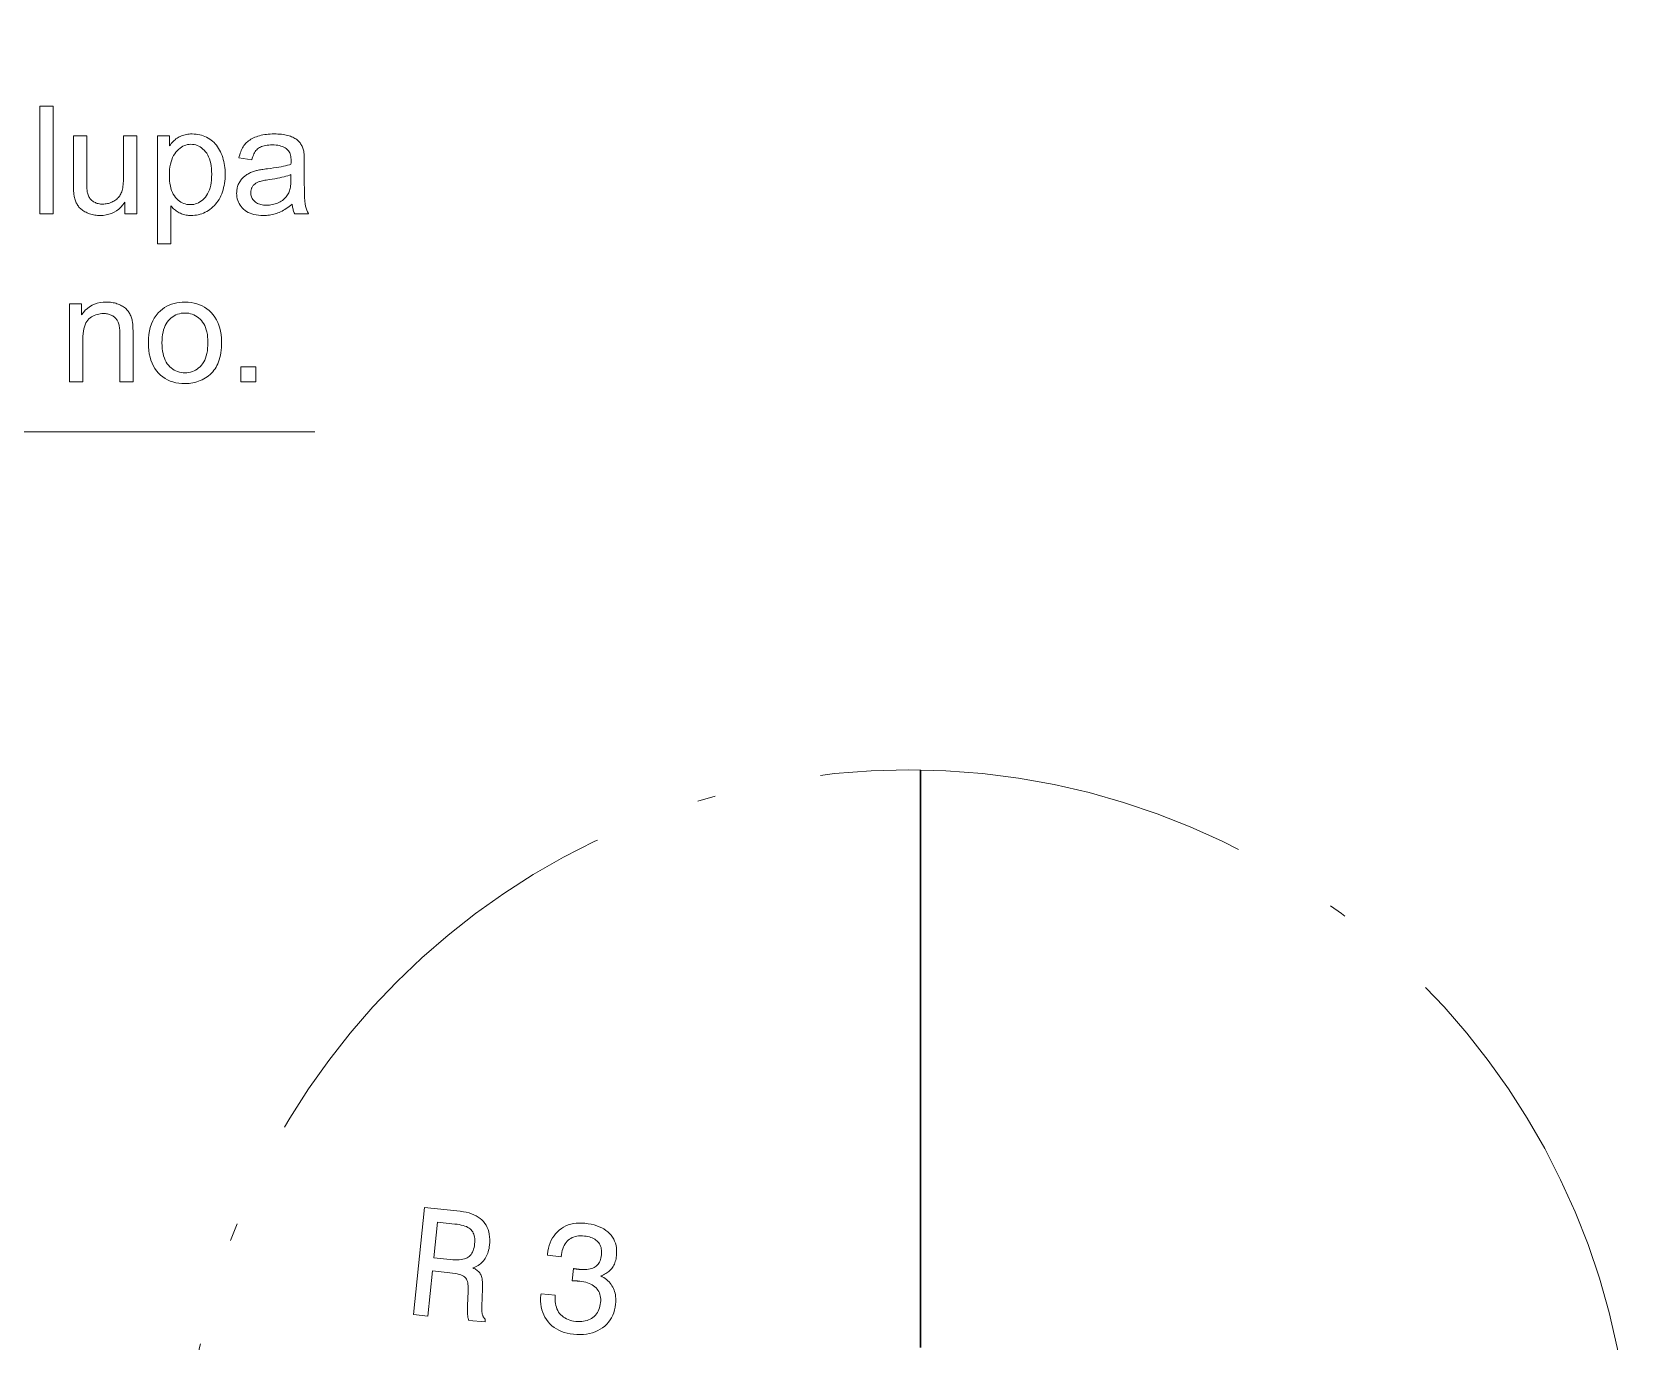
# Model space of a CAD drawing. Extents: x 0 to 297, y 0 to 420.
# Drawn here: x 161.52 to 206.08, y 115.36 to 151.81 of the extents above; entities that cross this region are included whole.
import ezdxf

# ---------------------------------------------------------------- set-up
doc = ezdxf.new("R2010")
doc.units = 0
doc.linetypes.add('DASHDOT', pattern=[18.5, 12, -3, 0.5, -3])

msp = doc.modelspace()

# ---------------------------------------------------------------- linework, layer by layer
at = {"color": 7, "lineweight": 30, "ltscale": 0.402046}
msp.add_line((186.263, 115.181), (186.263, 131.262), dxfattribs=at)
at = {"color": 7, "lineweight": 13}
msp.add_lwpolyline([(126.334, 182.961), (145.477, 140.683), (169.403, 140.683)], dxfattribs=at)
for points in [[(161.747, 146.753), (161.747, 149.753), (162.116, 149.753), (162.116, 146.753)], [(164.111, 146.753), (164.111, 147.072), (164.058, 147.002), (164.002, 146.94), (163.942, 146.884), (163.879, 146.837), (163.812, 146.796), (163.741, 146.763), (163.666, 146.737), (163.588, 146.719), (163.507, 146.708), (163.421, 146.704), (163.383, 146.705), (163.345, 146.707), (163.308, 146.711), (163.272, 146.716), (163.235, 146.722), (163.2, 146.73), (163.165, 146.74), (163.13, 146.751), (163.096, 146.764), (163.062, 146.778), (163.03, 146.793), (162.999, 146.809), (162.97, 146.825), (162.943, 146.843), (162.917, 146.861), (162.893, 146.88), (162.871, 146.899), (162.85, 146.92), (162.832, 146.941), (162.815, 146.963), (162.799, 146.986), (162.784, 147.009), (162.77, 147.034), (162.758, 147.06), (162.746, 147.087), (162.735, 147.115), (162.725, 147.144), (162.716, 147.173), (162.708, 147.204), (162.701, 147.236), (162.697, 147.259), (162.693, 147.284), (162.689, 147.313), (162.687, 147.343), (162.684, 147.376), (162.682, 147.412), (162.68, 147.45), (162.679, 147.491), (162.679, 147.534), (162.678, 147.58), (162.678, 148.926), (163.047, 148.926), (163.047, 147.721), (163.047, 147.665), (163.048, 147.613), (163.049, 147.565), (163.05, 147.52), (163.052, 147.48), (163.055, 147.443), (163.058, 147.409), (163.061, 147.38), (163.065, 147.354), (163.069, 147.332), (163.077, 147.304), (163.086, 147.277), (163.097, 147.251), (163.11, 147.226), (163.124, 147.203), (163.139, 147.18), (163.156, 147.159), (163.175, 147.14), (163.195, 147.121), (163.217, 147.104), (163.24, 147.088), (163.264, 147.074), (163.289, 147.062), (163.315, 147.051), (163.343, 147.042), (163.371, 147.034), (163.4, 147.029), (163.431, 147.024), (163.462, 147.022), (163.495, 147.021), (163.528, 147.022), (163.56, 147.025), (163.593, 147.029), (163.624, 147.035), (163.656, 147.042), (163.687, 147.052), (163.717, 147.063), (163.747, 147.076), (163.777, 147.09), (163.806, 147.106), (163.834, 147.124), (163.861, 147.143), (163.886, 147.163), (163.909, 147.184), (163.93, 147.206), (163.95, 147.23), (163.968, 147.255), (163.984, 147.281), (163.999, 147.309), (164.012, 147.337), (164.023, 147.368), (164.033, 147.401), (164.042, 147.437), (164.05, 147.475), (164.057, 147.517), (164.062, 147.56), (164.067, 147.607), (164.07, 147.656), (164.071, 147.708), (164.072, 147.762), (164.072, 148.926), (164.44, 148.926), (164.44, 146.753)], [(165.017, 145.92), (165.017, 148.926), (165.353, 148.926), (165.353, 148.644), (165.377, 148.676), (165.402, 148.707), (165.427, 148.736), (165.453, 148.763), (165.479, 148.789), (165.507, 148.813), (165.534, 148.835), (165.563, 148.856), (165.592, 148.875), (165.621, 148.893), (165.652, 148.908), (165.683, 148.922), (165.717, 148.935), (165.751, 148.946), (165.786, 148.955), (165.823, 148.962), (165.861, 148.968), (165.901, 148.972), (165.941, 148.975), (165.983, 148.975), (166.038, 148.974), (166.092, 148.97), (166.144, 148.963), (166.196, 148.953), (166.245, 148.94), (166.294, 148.924), (166.341, 148.905), (166.387, 148.884), (166.431, 148.859), (166.475, 148.832), (166.516, 148.802), (166.555, 148.77), (166.593, 148.736), (166.628, 148.699), (166.661, 148.66), (166.692, 148.618), (166.721, 148.574), (166.748, 148.528), (166.773, 148.479), (166.796, 148.428), (166.816, 148.375), (166.835, 148.322), (166.851, 148.267), (166.865, 148.211), (166.877, 148.155), (166.887, 148.097), (166.895, 148.038), (166.9, 147.979), (166.903, 147.918), (166.904, 147.856), (166.903, 147.79), (166.899, 147.725), (166.893, 147.662), (166.885, 147.6), (166.874, 147.539), (166.861, 147.48), (166.846, 147.422), (166.828, 147.365), (166.807, 147.31), (166.785, 147.255), (166.76, 147.203), (166.732, 147.154), (166.703, 147.106), (166.671, 147.062), (166.638, 147.02), (166.602, 146.98), (166.564, 146.943), (166.524, 146.908), (166.481, 146.876), (166.437, 146.846), (166.391, 146.819), (166.344, 146.795), (166.298, 146.774), (166.25, 146.755), (166.203, 146.74), (166.154, 146.727), (166.106, 146.717), (166.057, 146.71), (166.007, 146.705), (165.957, 146.704), (165.92, 146.705), (165.885, 146.707), (165.85, 146.711), (165.816, 146.716), (165.782, 146.723), (165.749, 146.732), (165.717, 146.742), (165.686, 146.754), (165.656, 146.767), (165.626, 146.782), (165.598, 146.798), (165.57, 146.814), (165.543, 146.832), (165.518, 146.85), (165.493, 146.87), (165.469, 146.89), (165.447, 146.911), (165.426, 146.932), (165.405, 146.955), (165.386, 146.978), (165.386, 145.92)], [(168.766, 147.021), (168.726, 146.987), (168.685, 146.956), (168.645, 146.926), (168.605, 146.898), (168.566, 146.873), (168.526, 146.849), (168.487, 146.828), (168.449, 146.808), (168.411, 146.791), (168.373, 146.776), (168.334, 146.762), (168.296, 146.75), (168.256, 146.739), (168.217, 146.73), (168.176, 146.722), (168.135, 146.715), (168.094, 146.71), (168.052, 146.707), (168.009, 146.705), (167.966, 146.704), (167.896, 146.706), (167.83, 146.711), (167.766, 146.72), (167.706, 146.732), (167.65, 146.748), (167.596, 146.767), (167.546, 146.79), (167.499, 146.816), (167.456, 146.846), (167.416, 146.879), (167.379, 146.915), (167.347, 146.953), (167.318, 146.993), (167.293, 147.034), (167.272, 147.078), (167.254, 147.124), (167.241, 147.172), (167.231, 147.221), (167.225, 147.273), (167.223, 147.326), (167.224, 147.358), (167.226, 147.389), (167.23, 147.419), (167.235, 147.449), (167.242, 147.479), (167.25, 147.508), (167.259, 147.536), (167.27, 147.564), (167.282, 147.591), (167.296, 147.618), (167.311, 147.644), (167.327, 147.668), (167.344, 147.692), (167.361, 147.715), (167.38, 147.737), (167.4, 147.757), (167.42, 147.777), (167.441, 147.795), (167.463, 147.813), (167.486, 147.829), (167.51, 147.845), (167.535, 147.86), (167.56, 147.874), (167.585, 147.887), (167.612, 147.9), (167.638, 147.911), (167.666, 147.922), (167.694, 147.932), (167.722, 147.942), (167.751, 147.95), (167.774, 147.956), (167.799, 147.962), (167.826, 147.967), (167.856, 147.973), (167.888, 147.978), (167.921, 147.984), (167.957, 147.989), (167.996, 147.995), (168.036, 148), (168.079, 148.005), (168.166, 148.016), (168.248, 148.028), (168.325, 148.039), (168.398, 148.051), (168.466, 148.064), (168.529, 148.077), (168.588, 148.09), (168.642, 148.104), (168.691, 148.118), (168.736, 148.132), (168.736, 148.147), (168.737, 148.16), (168.737, 148.173), (168.737, 148.184), (168.737, 148.194), (168.737, 148.203), (168.738, 148.211), (168.738, 148.218), (168.738, 148.224), (168.738, 148.229), (168.737, 148.272), (168.734, 148.313), (168.728, 148.352), (168.721, 148.387), (168.712, 148.42), (168.7, 148.451), (168.687, 148.478), (168.671, 148.504), (168.653, 148.526), (168.633, 148.546), (168.604, 148.569), (168.571, 148.591), (168.536, 148.609), (168.499, 148.626), (168.458, 148.639), (168.415, 148.651), (168.369, 148.659), (168.32, 148.666), (168.268, 148.669), (168.214, 148.671), (168.163, 148.67), (168.115, 148.667), (168.07, 148.662), (168.028, 148.656), (167.988, 148.648), (167.951, 148.638), (167.917, 148.626), (167.885, 148.612), (167.856, 148.597), (167.83, 148.579), (167.806, 148.56), (167.783, 148.537), (167.762, 148.512), (167.742, 148.484), (167.723, 148.453), (167.705, 148.42), (167.689, 148.383), (167.673, 148.344), (167.66, 148.302), (167.647, 148.257), (167.287, 148.306), (167.297, 148.352), (167.309, 148.395), (167.322, 148.437), (167.336, 148.477), (167.352, 148.515), (167.369, 148.552), (167.387, 148.586), (167.406, 148.619), (167.427, 148.65), (167.449, 148.68), (167.472, 148.708), (167.498, 148.734), (167.525, 148.759), (167.555, 148.783), (167.586, 148.806), (167.62, 148.827), (167.655, 148.847), (167.693, 148.865), (167.732, 148.883), (167.774, 148.899), (167.817, 148.913), (167.862, 148.926), (167.908, 148.938), (167.955, 148.948), (168.004, 148.956), (168.054, 148.963), (168.105, 148.969), (168.158, 148.972), (168.212, 148.975), (168.267, 148.975), (168.322, 148.975), (168.374, 148.973), (168.425, 148.97), (168.473, 148.965), (168.519, 148.959), (168.564, 148.952), (168.606, 148.943), (168.646, 148.934), (168.684, 148.922), (168.719, 148.91), (168.753, 148.897), (168.785, 148.882), (168.815, 148.868), (168.844, 148.852), (168.87, 148.836), (168.895, 148.819), (168.918, 148.802), (168.939, 148.784), (168.958, 148.765), (168.975, 148.745), (168.991, 148.725), (169.006, 148.703), (169.02, 148.681), (169.033, 148.657), (169.045, 148.633), (169.056, 148.607), (169.066, 148.581), (169.075, 148.553), (169.083, 148.524), (169.09, 148.495), (169.093, 148.474), (169.096, 148.451), (169.099, 148.424), (169.102, 148.395), (169.104, 148.363), (169.105, 148.327), (169.107, 148.289), (169.107, 148.247), (169.108, 148.202), (169.108, 148.155), (169.108, 147.664), (169.108, 147.565), (169.109, 147.473), (169.11, 147.39), (169.112, 147.313), (169.114, 147.244), (169.117, 147.183), (169.12, 147.13), (169.123, 147.084), (169.127, 147.045), (169.132, 147.014), (169.137, 146.987), (169.143, 146.96), (169.15, 146.933), (169.158, 146.907), (169.167, 146.881), (169.177, 146.855), (169.187, 146.829), (169.199, 146.803), (169.211, 146.778), (169.225, 146.753), (168.84, 146.753), (168.829, 146.776), (168.819, 146.8), (168.809, 146.825), (168.801, 146.851), (168.793, 146.877), (168.786, 146.905), (168.78, 146.933), (168.775, 146.961), (168.77, 146.991)], [(165.351, 147.827), (165.353, 147.746), (165.358, 147.668), (165.366, 147.595), (165.378, 147.527), (165.394, 147.463), (165.412, 147.403), (165.434, 147.347), (165.46, 147.296), (165.489, 147.25), (165.521, 147.207), (165.556, 147.169), (165.592, 147.135), (165.629, 147.105), (165.668, 147.079), (165.709, 147.057), (165.751, 147.039), (165.794, 147.025), (165.839, 147.015), (165.885, 147.009), (165.932, 147.007), (165.981, 147.009), (166.028, 147.015), (166.073, 147.026), (166.117, 147.04), (166.16, 147.059), (166.201, 147.082), (166.241, 147.109), (166.28, 147.14), (166.317, 147.175), (166.353, 147.215), (166.386, 147.258), (166.416, 147.307), (166.442, 147.36), (166.465, 147.417), (166.484, 147.479), (166.5, 147.546), (166.512, 147.617), (166.521, 147.693), (166.526, 147.773), (166.528, 147.858), (166.526, 147.939), (166.521, 148.016), (166.512, 148.089), (166.5, 148.157), (166.485, 148.221), (166.466, 148.281), (166.444, 148.337), (166.418, 148.389), (166.389, 148.437), (166.357, 148.48), (166.322, 148.52), (166.286, 148.555), (166.248, 148.586), (166.21, 148.613), (166.169, 148.635), (166.128, 148.654), (166.085, 148.668), (166.041, 148.679), (165.995, 148.685), (165.949, 148.687), (165.902, 148.685), (165.857, 148.678), (165.812, 148.667), (165.769, 148.652), (165.727, 148.632), (165.686, 148.608), (165.646, 148.579), (165.607, 148.546), (165.569, 148.509), (165.532, 148.467), (165.498, 148.421), (165.467, 148.371), (165.44, 148.317), (165.416, 148.259), (165.396, 148.197), (165.38, 148.131), (165.367, 148.061), (165.358, 147.987), (165.353, 147.909)], [(168.736, 147.844), (168.694, 147.828), (168.648, 147.812), (168.597, 147.797), (168.543, 147.782), (168.485, 147.768), (168.423, 147.754), (168.357, 147.741), (168.287, 147.729), (168.212, 147.716), (168.134, 147.705), (168.09, 147.698), (168.049, 147.691), (168.01, 147.684), (167.974, 147.677), (167.94, 147.67), (167.909, 147.662), (167.881, 147.655), (167.856, 147.647), (167.833, 147.639), (167.813, 147.631), (167.794, 147.622), (167.777, 147.613), (167.76, 147.603), (167.744, 147.592), (167.729, 147.581), (167.715, 147.568), (167.702, 147.555), (167.69, 147.541), (167.678, 147.527), (167.668, 147.511), (167.658, 147.495), (167.649, 147.479), (167.641, 147.462), (167.635, 147.445), (167.629, 147.428), (167.625, 147.41), (167.621, 147.392), (167.618, 147.374), (167.617, 147.355), (167.616, 147.336), (167.618, 147.307), (167.621, 147.279), (167.626, 147.252), (167.634, 147.226), (167.644, 147.201), (167.657, 147.177), (167.671, 147.154), (167.688, 147.132), (167.707, 147.111), (167.728, 147.091), (167.751, 147.072), (167.777, 147.055), (167.804, 147.041), (167.834, 147.028), (167.865, 147.017), (167.899, 147.008), (167.935, 147.001), (167.973, 146.996), (168.012, 146.993), (168.054, 146.993), (168.096, 146.993), (168.138, 146.996), (168.178, 147.001), (168.217, 147.007), (168.255, 147.016), (168.293, 147.026), (168.329, 147.038), (168.365, 147.052), (168.399, 147.068), (168.433, 147.086), (168.465, 147.105), (168.496, 147.126), (168.524, 147.148), (168.551, 147.171), (168.577, 147.196), (168.6, 147.222), (168.622, 147.25), (168.642, 147.278), (168.66, 147.309), (168.676, 147.34), (168.688, 147.367), (168.698, 147.395), (168.707, 147.426), (168.714, 147.459), (168.721, 147.495), (168.726, 147.533), (168.73, 147.573), (168.733, 147.616), (168.735, 147.661), (168.736, 147.709)], [(162.572, 142.071), (162.572, 144.244), (162.904, 144.244), (162.904, 143.935), (162.954, 144.003), (163.008, 144.064), (163.066, 144.118), (163.129, 144.164), (163.196, 144.204), (163.268, 144.236), (163.343, 144.261), (163.423, 144.279), (163.507, 144.29), (163.595, 144.293), (163.634, 144.293), (163.673, 144.29), (163.71, 144.287), (163.747, 144.282), (163.784, 144.276), (163.82, 144.268), (163.855, 144.259), (163.889, 144.248), (163.923, 144.236), (163.956, 144.223), (163.989, 144.208), (164.019, 144.193), (164.048, 144.176), (164.075, 144.159), (164.1, 144.141), (164.124, 144.122), (164.146, 144.102), (164.167, 144.082), (164.186, 144.06), (164.203, 144.038), (164.219, 144.014), (164.234, 143.99), (164.248, 143.965), (164.261, 143.939), (164.273, 143.912), (164.284, 143.885), (164.294, 143.856), (164.303, 143.827), (164.311, 143.796), (164.318, 143.765), (164.322, 143.743), (164.325, 143.718), (164.328, 143.69), (164.331, 143.659), (164.333, 143.625), (164.335, 143.587), (164.336, 143.547), (164.337, 143.503), (164.338, 143.457), (164.338, 143.407), (164.338, 142.071), (163.97, 142.071), (163.97, 143.393), (163.969, 143.437), (163.968, 143.478), (163.966, 143.518), (163.963, 143.555), (163.959, 143.59), (163.954, 143.622), (163.949, 143.652), (163.942, 143.68), (163.935, 143.706), (163.927, 143.73), (163.918, 143.751), (163.907, 143.772), (163.895, 143.792), (163.882, 143.812), (163.867, 143.83), (163.851, 143.847), (163.834, 143.864), (163.815, 143.879), (163.796, 143.894), (163.774, 143.908), (163.752, 143.92), (163.729, 143.932), (163.705, 143.941), (163.681, 143.95), (163.655, 143.957), (163.629, 143.963), (163.602, 143.968), (163.575, 143.971), (163.547, 143.973), (163.517, 143.974), (163.471, 143.973), (163.426, 143.968), (163.382, 143.961), (163.34, 143.95), (163.298, 143.937), (163.258, 143.92), (163.22, 143.901), (163.182, 143.878), (163.146, 143.853), (163.111, 143.825), (163.079, 143.792), (163.05, 143.754), (163.024, 143.711), (163.002, 143.662), (162.983, 143.608), (162.968, 143.549), (162.956, 143.484), (162.947, 143.414), (162.942, 143.339), (162.94, 143.258), (162.94, 142.071)], [(164.766, 143.158), (164.769, 143.275), (164.779, 143.387), (164.796, 143.492), (164.819, 143.59), (164.85, 143.683), (164.887, 143.769), (164.93, 143.849), (164.981, 143.923), (165.038, 143.991), (165.101, 144.052), (165.159, 144.098), (165.218, 144.139), (165.281, 144.175), (165.345, 144.206), (165.412, 144.233), (165.482, 144.255), (165.554, 144.272), (165.629, 144.284), (165.705, 144.291), (165.785, 144.293), (165.873, 144.29), (165.958, 144.282), (166.039, 144.267), (166.117, 144.246), (166.192, 144.22), (166.264, 144.188), (166.332, 144.149), (166.397, 144.105), (166.459, 144.055), (166.517, 144), (166.572, 143.939), (166.62, 143.873), (166.663, 143.803), (166.7, 143.729), (166.731, 143.65), (166.756, 143.567), (166.776, 143.479), (166.791, 143.386), (166.799, 143.29), (166.802, 143.188), (166.801, 143.106), (166.797, 143.028), (166.791, 142.953), (166.782, 142.881), (166.77, 142.814), (166.757, 142.749), (166.74, 142.689), (166.721, 142.632), (166.7, 142.578), (166.676, 142.528), (166.65, 142.481), (166.621, 142.436), (166.59, 142.394), (166.557, 142.353), (166.522, 142.315), (166.484, 142.278), (166.444, 142.244), (166.401, 142.212), (166.357, 142.183), (166.31, 142.155), (166.261, 142.13), (166.212, 142.107), (166.162, 142.087), (166.11, 142.07), (166.058, 142.055), (166.005, 142.043), (165.952, 142.034), (165.897, 142.027), (165.841, 142.023), (165.785, 142.022), (165.695, 142.025), (165.609, 142.034), (165.527, 142.048), (165.448, 142.069), (165.372, 142.095), (165.3, 142.127), (165.232, 142.165), (165.167, 142.209), (165.105, 142.259), (165.047, 142.314), (164.994, 142.376), (164.946, 142.442), (164.904, 142.513), (164.867, 142.59), (164.836, 142.672), (164.811, 142.758), (164.791, 142.851), (164.777, 142.948), (164.769, 143.05)], [(165.144, 143.158), (165.146, 143.076), (165.152, 142.999), (165.161, 142.926), (165.174, 142.857), (165.19, 142.793), (165.21, 142.732), (165.234, 142.676), (165.261, 142.624), (165.292, 142.576), (165.326, 142.532), (165.364, 142.493), (165.403, 142.458), (165.444, 142.426), (165.487, 142.399), (165.532, 142.377), (165.579, 142.358), (165.628, 142.343), (165.678, 142.333), (165.731, 142.327), (165.785, 142.325), (165.839, 142.327), (165.891, 142.333), (165.941, 142.343), (165.99, 142.358), (166.036, 142.377), (166.081, 142.4), (166.124, 142.427), (166.165, 142.458), (166.204, 142.494), (166.241, 142.533), (166.276, 142.577), (166.307, 142.626), (166.334, 142.678), (166.358, 142.735), (166.378, 142.797), (166.394, 142.863), (166.407, 142.933), (166.416, 143.008), (166.422, 143.087), (166.423, 143.17), (166.422, 143.249), (166.416, 143.323), (166.407, 143.394), (166.394, 143.461), (166.378, 143.524), (166.357, 143.583), (166.334, 143.638), (166.306, 143.69), (166.275, 143.737), (166.24, 143.781), (166.203, 143.82), (166.163, 143.855), (166.122, 143.887), (166.079, 143.914), (166.035, 143.936), (165.988, 143.955), (165.94, 143.97), (165.89, 143.98), (165.838, 143.986), (165.785, 143.988), (165.731, 143.986), (165.678, 143.98), (165.628, 143.97), (165.579, 143.955), (165.532, 143.937), (165.487, 143.914), (165.444, 143.887), (165.403, 143.856), (165.364, 143.821), (165.326, 143.782), (165.292, 143.738), (165.261, 143.691), (165.234, 143.639), (165.21, 143.583), (165.19, 143.522), (165.174, 143.458), (165.161, 143.389), (165.152, 143.316), (165.146, 143.239)], [(167.338, 142.071), (167.338, 142.49), (167.758, 142.49), (167.758, 142.071)], [(172.148, 116.095), (172.454, 119.075), (173.45, 118.973), (173.536, 118.962), (173.617, 118.947), (173.694, 118.928), (173.766, 118.905), (173.833, 118.878), (173.895, 118.848), (173.953, 118.813), (174.006, 118.775), (174.055, 118.733), (174.099, 118.687), (174.138, 118.637), (174.172, 118.583), (174.202, 118.526), (174.226, 118.466), (174.245, 118.402), (174.259, 118.335), (174.268, 118.264), (174.272, 118.19), (174.271, 118.112), (174.265, 118.031), (174.259, 117.982), (174.251, 117.936), (174.241, 117.891), (174.23, 117.848), (174.217, 117.807), (174.201, 117.767), (174.184, 117.729), (174.166, 117.693), (174.145, 117.658), (174.122, 117.626), (174.098, 117.594), (174.072, 117.565), (174.044, 117.538), (174.015, 117.512), (173.984, 117.488), (173.951, 117.466), (173.916, 117.446), (173.879, 117.427), (173.841, 117.411), (173.801, 117.396), (173.832, 117.382), (173.861, 117.367), (173.887, 117.351), (173.912, 117.334), (173.935, 117.316), (173.956, 117.297), (173.975, 117.277), (173.992, 117.256), (174.007, 117.234), (174.019, 117.211), (174.031, 117.186), (174.041, 117.158), (174.049, 117.126), (174.056, 117.091), (174.062, 117.053), (174.066, 117.012), (174.069, 116.968), (174.071, 116.92), (174.071, 116.869), (174.07, 116.815), (174.052, 116.327), (174.051, 116.296), (174.05, 116.267), (174.051, 116.24), (174.051, 116.214), (174.053, 116.189), (174.055, 116.167), (174.057, 116.146), (174.06, 116.126), (174.064, 116.109), (174.068, 116.092), (174.072, 116.078), (174.078, 116.063), (174.084, 116.05), (174.091, 116.037), (174.099, 116.024), (174.107, 116.012), (174.116, 116.001), (174.126, 115.991), (174.137, 115.981), (174.148, 115.972), (174.14, 115.89), (173.689, 115.936), (173.684, 115.947), (173.68, 115.959), (173.676, 115.971), (173.672, 115.985), (173.669, 116), (173.665, 116.015), (173.663, 116.031), (173.66, 116.049), (173.658, 116.067), (173.656, 116.086), (173.654, 116.106), (173.653, 116.128), (173.652, 116.151), (173.651, 116.175), (173.651, 116.201), (173.651, 116.228), (173.651, 116.256), (173.651, 116.286), (173.652, 116.317), (173.653, 116.349), (173.672, 116.737), (173.673, 116.794), (173.673, 116.847), (173.67, 116.896), (173.665, 116.941), (173.658, 116.982), (173.649, 117.019), (173.638, 117.052), (173.625, 117.082), (173.609, 117.107), (173.591, 117.129), (173.569, 117.148), (173.541, 117.166), (173.506, 117.183), (173.465, 117.199), (173.418, 117.214), (173.364, 117.227), (173.304, 117.24), (173.237, 117.251), (173.164, 117.261), (173.085, 117.27), (172.676, 117.312), (172.546, 116.054)], [(173.302, 118.619), (172.815, 118.669), (172.713, 117.677), (173.172, 117.63), (173.24, 117.624), (173.305, 117.621), (173.365, 117.621), (173.421, 117.623), (173.473, 117.628), (173.521, 117.636), (173.565, 117.647), (173.605, 117.66), (173.641, 117.676), (173.673, 117.695), (173.702, 117.717), (173.728, 117.742), (173.752, 117.771), (173.774, 117.803), (173.793, 117.838), (173.809, 117.877), (173.823, 117.919), (173.835, 117.964), (173.844, 118.013), (173.851, 118.065), (173.855, 118.116), (173.856, 118.165), (173.853, 118.211), (173.848, 118.254), (173.84, 118.295), (173.829, 118.333), (173.814, 118.368), (173.797, 118.4), (173.777, 118.43), (173.753, 118.457), (173.726, 118.482), (173.695, 118.505), (173.66, 118.526), (173.621, 118.545), (173.578, 118.562), (173.531, 118.577), (173.48, 118.59), (173.424, 118.602), (173.365, 118.611)], [(175.699, 116.675), (176.095, 116.634), (176.092, 116.573), (176.092, 116.513), (176.095, 116.456), (176.102, 116.402), (176.113, 116.35), (176.127, 116.301), (176.144, 116.254), (176.165, 116.21), (176.19, 116.168), (176.218, 116.129), (176.249, 116.092), (176.284, 116.059), (176.321, 116.029), (176.361, 116.002), (176.405, 115.979), (176.451, 115.958), (176.5, 115.941), (176.553, 115.927), (176.608, 115.916), (176.667, 115.908), (176.724, 115.904), (176.78, 115.903), (176.833, 115.905), (176.884, 115.911), (176.933, 115.92), (176.98, 115.933), (177.025, 115.949), (177.067, 115.969), (177.107, 115.991), (177.145, 116.018), (177.181, 116.047), (177.213, 116.079), (177.242, 116.114), (177.268, 116.151), (177.291, 116.191), (177.311, 116.234), (177.328, 116.28), (177.341, 116.328), (177.351, 116.379), (177.359, 116.432), (177.362, 116.481), (177.362, 116.528), (177.358, 116.574), (177.351, 116.617), (177.34, 116.659), (177.325, 116.698), (177.307, 116.736), (177.286, 116.772), (177.261, 116.806), (177.232, 116.839), (177.2, 116.869), (177.165, 116.896), (177.127, 116.921), (177.086, 116.944), (177.042, 116.964), (176.995, 116.981), (176.945, 116.996), (176.892, 117.009), (176.836, 117.019), (176.777, 117.026), (176.769, 117.027), (176.761, 117.028), (176.752, 117.029), (176.743, 117.029), (176.734, 117.03), (176.726, 117.031), (176.717, 117.031), (176.708, 117.032), (176.698, 117.033), (176.689, 117.033), (176.68, 117.034), (176.669, 117.034), (176.659, 117.035), (176.647, 117.035), (176.635, 117.036), (176.623, 117.037), (176.61, 117.037), (176.596, 117.038), (176.582, 117.039), (176.567, 117.039), (176.602, 117.377), (176.611, 117.376), (176.62, 117.374), (176.629, 117.373), (176.638, 117.372), (176.647, 117.371), (176.655, 117.369), (176.664, 117.368), (176.672, 117.367), (176.681, 117.366), (176.689, 117.365), (176.698, 117.364), (176.706, 117.363), (176.714, 117.362), (176.722, 117.361), (176.73, 117.36), (176.737, 117.359), (176.745, 117.358), (176.752, 117.357), (176.76, 117.356), (176.767, 117.356), (176.823, 117.351), (176.877, 117.349), (176.928, 117.35), (176.976, 117.353), (177.022, 117.358), (177.064, 117.367), (177.104, 117.378), (177.141, 117.391), (177.176, 117.407), (177.208, 117.426), (177.236, 117.447), (177.263, 117.471), (177.287, 117.498), (177.308, 117.527), (177.327, 117.56), (177.343, 117.594), (177.357, 117.632), (177.368, 117.672), (177.377, 117.715), (177.383, 117.761), (177.386, 117.805), (177.386, 117.848), (177.384, 117.888), (177.378, 117.927), (177.37, 117.965), (177.358, 118), (177.344, 118.033), (177.327, 118.065), (177.306, 118.095), (177.283, 118.123), (177.258, 118.149), (177.229, 118.173), (177.198, 118.194), (177.164, 118.214), (177.128, 118.231), (177.089, 118.246), (177.047, 118.259), (177.003, 118.27), (176.956, 118.278), (176.907, 118.284), (176.851, 118.289), (176.798, 118.289), (176.747, 118.286), (176.698, 118.28), (176.652, 118.27), (176.608, 118.256), (176.567, 118.239), (176.528, 118.219), (176.491, 118.195), (176.457, 118.167), (176.426, 118.137), (176.397, 118.102), (176.37, 118.065), (176.347, 118.024), (176.326, 117.98), (176.307, 117.932), (176.292, 117.881), (176.279, 117.827), (176.268, 117.77), (176.261, 117.709), (175.879, 117.748), (175.882, 117.777), (175.893, 117.863), (175.909, 117.944), (175.93, 118.022), (175.956, 118.095), (175.986, 118.165), (176.021, 118.23), (176.061, 118.291), (176.105, 118.348), (176.155, 118.401), (176.209, 118.449), (176.266, 118.493), (176.327, 118.532), (176.391, 118.565), (176.458, 118.592), (176.528, 118.614), (176.601, 118.63), (176.676, 118.641), (176.755, 118.646), (176.837, 118.645), (176.922, 118.639), (177.011, 118.628), (177.096, 118.612), (177.176, 118.594), (177.252, 118.571), (177.322, 118.544), (177.389, 118.514), (177.451, 118.48), (177.508, 118.442), (177.561, 118.4), (177.609, 118.354), (177.652, 118.305), (177.69, 118.254), (177.723, 118.199), (177.75, 118.141), (177.772, 118.081), (177.788, 118.018), (177.799, 117.952), (177.805, 117.883), (177.805, 117.811), (177.8, 117.737), (177.795, 117.694), (177.788, 117.653), (177.779, 117.614), (177.768, 117.576), (177.756, 117.539), (177.741, 117.504), (177.725, 117.47), (177.708, 117.438), (177.688, 117.407), (177.667, 117.378), (177.644, 117.35), (177.619, 117.324), (177.592, 117.299), (177.564, 117.276), (177.535, 117.255), (177.503, 117.236), (177.47, 117.218), (177.435, 117.201), (177.399, 117.187), (177.361, 117.174), (177.406, 117.15), (177.448, 117.125), (177.489, 117.098), (177.526, 117.07), (177.561, 117.039), (177.594, 117.007), (177.624, 116.973), (177.651, 116.938), (177.676, 116.901), (177.698, 116.862), (177.718, 116.821), (177.735, 116.779), (177.75, 116.735), (177.761, 116.69), (177.771, 116.644), (177.777, 116.596), (177.781, 116.546), (177.782, 116.496), (177.78, 116.443), (177.776, 116.389), (177.764, 116.305), (177.747, 116.225), (177.725, 116.149), (177.696, 116.077), (177.663, 116.009), (177.623, 115.946), (177.579, 115.886), (177.528, 115.83), (177.473, 115.778), (177.411, 115.73), (177.346, 115.686), (177.277, 115.649), (177.204, 115.617), (177.129, 115.591), (177.049, 115.57), (176.967, 115.555), (176.881, 115.545), (176.792, 115.541), (176.7, 115.543), (176.605, 115.55), (176.514, 115.562), (176.429, 115.579), (176.347, 115.601), (176.27, 115.628), (176.197, 115.66), (176.128, 115.697), (176.064, 115.739), (176.004, 115.787), (175.948, 115.839), (175.896, 115.896), (175.85, 115.957), (175.809, 116.022), (175.774, 116.089), (175.746, 116.159), (175.723, 116.233), (175.706, 116.309), (175.694, 116.389), (175.689, 116.471), (175.689, 116.557), (175.696, 116.646)]]:
    msp.add_lwpolyline(points, close=True, dxfattribs=at)
at = {"color": 7, "linetype": 'DASHDOT', "lineweight": 13}
msp.add_circle((185.932, 111.117), 20.149, dxfattribs=at)

doc.saveas('drawing.dxf')
